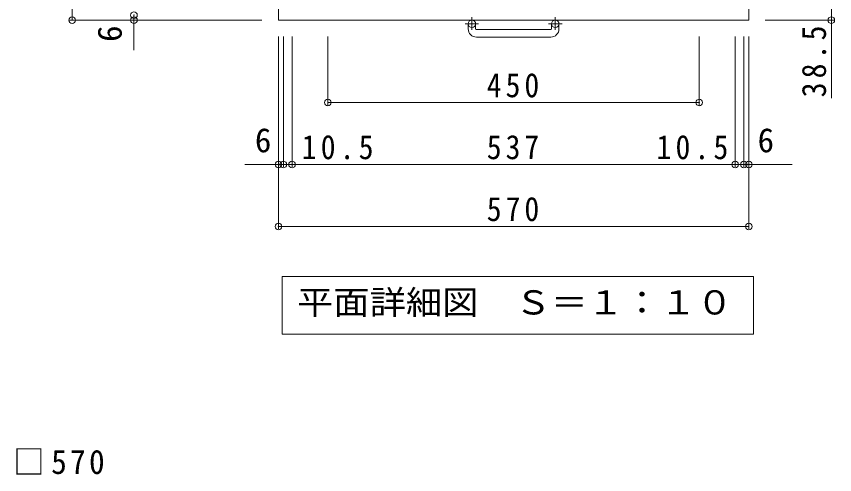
# Model space of a CAD drawing. Units: millimetres at full size, sheet at 1:10; some dimension numbers follow another scale. Extents: x -1235 to 1714, y -1353 to 1361.
# Drawn here: x -1044 to -53, y 30 to 585 of the extents above; entities that cross this region are included whole.
import ezdxf
from ezdxf.enums import TextEntityAlignment as Align

# ---------------------------------------------------------------- set-up
doc = ezdxf.new("R2010")
doc.units = ezdxf.units.MM
doc.header["$LTSCALE"] = 10
doc.header["$PDMODE"] = 32
doc.header["$PDSIZE"] = 8
doc.linetypes.add('CHAIN1', pattern=[8, 5, -1, 1, -1])
for name, color, linetype, lineweight in [('C-1', 2, 'Continuous', 9), ('C-4', 7, 'Continuous', 9), ('C-5', 7, 'Continuous', 9), ('D-4', 7, 'Continuous', 9)]:
    doc.layers.add(name, color=color, linetype=linetype, lineweight=lineweight)
doc.styles.add('ＭＳ ゴシック', font='')
doc.styles.get('ＭＳ ゴシック').set_extended_font_data('MS Gothic')

msp = doc.modelspace()

# ---------------------------------------------------------------- linework, layer by layer
at = {"layer": 'C-1'}
for p, q in [((-726.67, 1150.27), (-726.67, 580.27)), ((-156.67, 1150.27), (-156.67, 580.27)), ((-726.67, 580.27), (-156.67, 580.27)), ((-496.67, 569.67), (-496.67, 575.77)), ((-487.67, 569.67), (-487.67, 575.77)), ((-395.67, 569.67), (-395.67, 575.77)), ((-386.67, 569.67), (-386.67, 575.77)), ((-486.67, 568.67), (-396.67, 568.67)), ((-396.67, 559.67), (-486.67, 559.67))]:
    msp.add_line(p, q, dxfattribs=at)
at = {"layer": 'C-1', "linetype": 'CHAIN1'}
for p, q in [((-484.01, 575.77), (-500.42, 575.77)), ((-492.17, 583.88), (-492.17, 568.28)), ((-383.01, 575.77), (-399.42, 575.77)), ((-391.17, 583.88), (-391.17, 568.28))]:
    msp.add_line(p, q, dxfattribs=at)
at = {"layer": 'C-1'}
for centre in [(-492.17, 575.77), (-391.17, 575.77)]:
    msp.add_circle(centre, 4.5, dxfattribs=at)
for centre, radius, start, end in [((-486.67, 569.67), 10, 180, 270), ((-486.67, 569.67), 1, 180, 270), ((-396.67, 569.67), 10, 270, 0), ((-396.67, 569.67), 1, 270, 0)]:
    msp.add_arc(centre, radius, start, end, dxfattribs=at)
at = {"layer": 'C-4'}
for p, q in [((-976.67, 580.27), (-976.67, 1150.27)), ((-56.67, 618.77), (-56.67, 485.83)), ((-901.67, 543.7), (-901.67, 586.27)), ((-979.67, 580.27), (-746.67, 580.27)), ((-53.67, 580.27), (-136.67, 580.27)), ((-726.67, 327.27), (-726.67, 560.27)), ((-720.67, 402.27), (-720.67, 560.27)), ((-710.17, 402.27), (-710.17, 560.27)), ((-666.67, 477.27), (-666.67, 560.27)), ((-216.67, 477.27), (-216.67, 560.27)), ((-173.17, 402.27), (-173.17, 560.27)), ((-162.67, 402.27), (-162.67, 560.27)), ((-156.67, 327.27), (-156.67, 560.27)), ((-666.67, 480.27), (-216.67, 480.27)), ((-767.3, 405.27), (-720.67, 405.27)), ((-720.67, 405.27), (-710.17, 405.27)), ((-710.17, 405.27), (-173.17, 405.27)), ((-173.17, 405.27), (-162.67, 405.27)), ((-162.67, 405.27), (-104.15, 405.27)), ((-726.67, 330.27), (-156.67, 330.27))]:
    msp.add_line(p, q, dxfattribs=at)
for p in [(-901.67, 586.27), (-976.67, 580.27), (-901.67, 580.27), (-56.67, 580.27), (-666.67, 480.27), (-216.67, 480.27), (-726.67, 405.27), (-720.67, 405.27), (-710.17, 405.27), (-173.17, 405.27), (-162.67, 405.27), (-156.67, 405.27), (-726.67, 330.27), (-156.67, 330.27)]:
    msp.add_point(p, dxfattribs=at)
at = {"layer": 'C-5'}
for p, q in [((-722.17, 269.74), (-151.17, 269.74)), ((-722.17, 269.74), (-722.17, 199.74)), ((-151.17, 269.74), (-151.17, 199.74)), ((-722.17, 199.74), (-151.17, 199.74))]:
    msp.add_line(p, q, dxfattribs=at)

# ---------------------------------------------------------------- texts
at = {"layer": 'C-4', "color": 2, "style": 'ＭＳ ゴシック'}
msp.add_text('6', height=29.33, rotation=90, dxfattribs=at).set_placement((-907.67, 553.81), align=Align.BOTTOM_LEFT)
for p in [(-755.12, 411.27), (-146, 411.27)]:
    msp.add_text('6', height=29.33, dxfattribs=at).set_placement(p, align=Align.BOTTOM_LEFT)
at = {"layer": 'C-4', "color": 2, "insert": (-62.67, 486.68), "char_height": 29.33, "attachment_point": 7, "rotation": 90, "style": 'ＭＳ ゴシック'}
msp.add_mtext('\\T1.28;\\W0.9;38.5', dxfattribs=at)
at = {"layer": 'C-4', "color": 2, "char_height": 29.33, "attachment_point": 7, "style": 'ＭＳ ゴシック'}
for s, insert in [('\\T1.27;\\W0.9;450', (-474.17, 486.27)), ('\\T1.28;\\W0.9;10.5', (-698.34, 411.27)), ('\\T1.27;\\W0.9;537', (-474.17, 411.27)), ('\\T1.28;\\W0.9;10.5', (-268.44, 411.27)), ('\\T1.27;\\W0.9;570', (-474.17, 336.27))]:
    msp.add_mtext(s, dxfattribs=dict(at, insert=insert))
at = {"layer": 'C-5', "color": 2, "style": 'ＭＳ ゴシック', "width": 1.1}
msp.add_text('平面詳細図\u3000Ｓ＝１：１０', height=29.33, dxfattribs=at).set_placement((-704.17, 214.74), align=Align.BOTTOM_LEFT)
at = {"layer": 'D-4', "color": 2, "insert": (-1047.96, 29.51), "char_height": 29.33, "attachment_point": 7, "style": 'ＭＳ ゴシック'}
msp.add_mtext('\\T1.21;\\W0.95;□570', dxfattribs=at)

doc.saveas('drawing.dxf')
